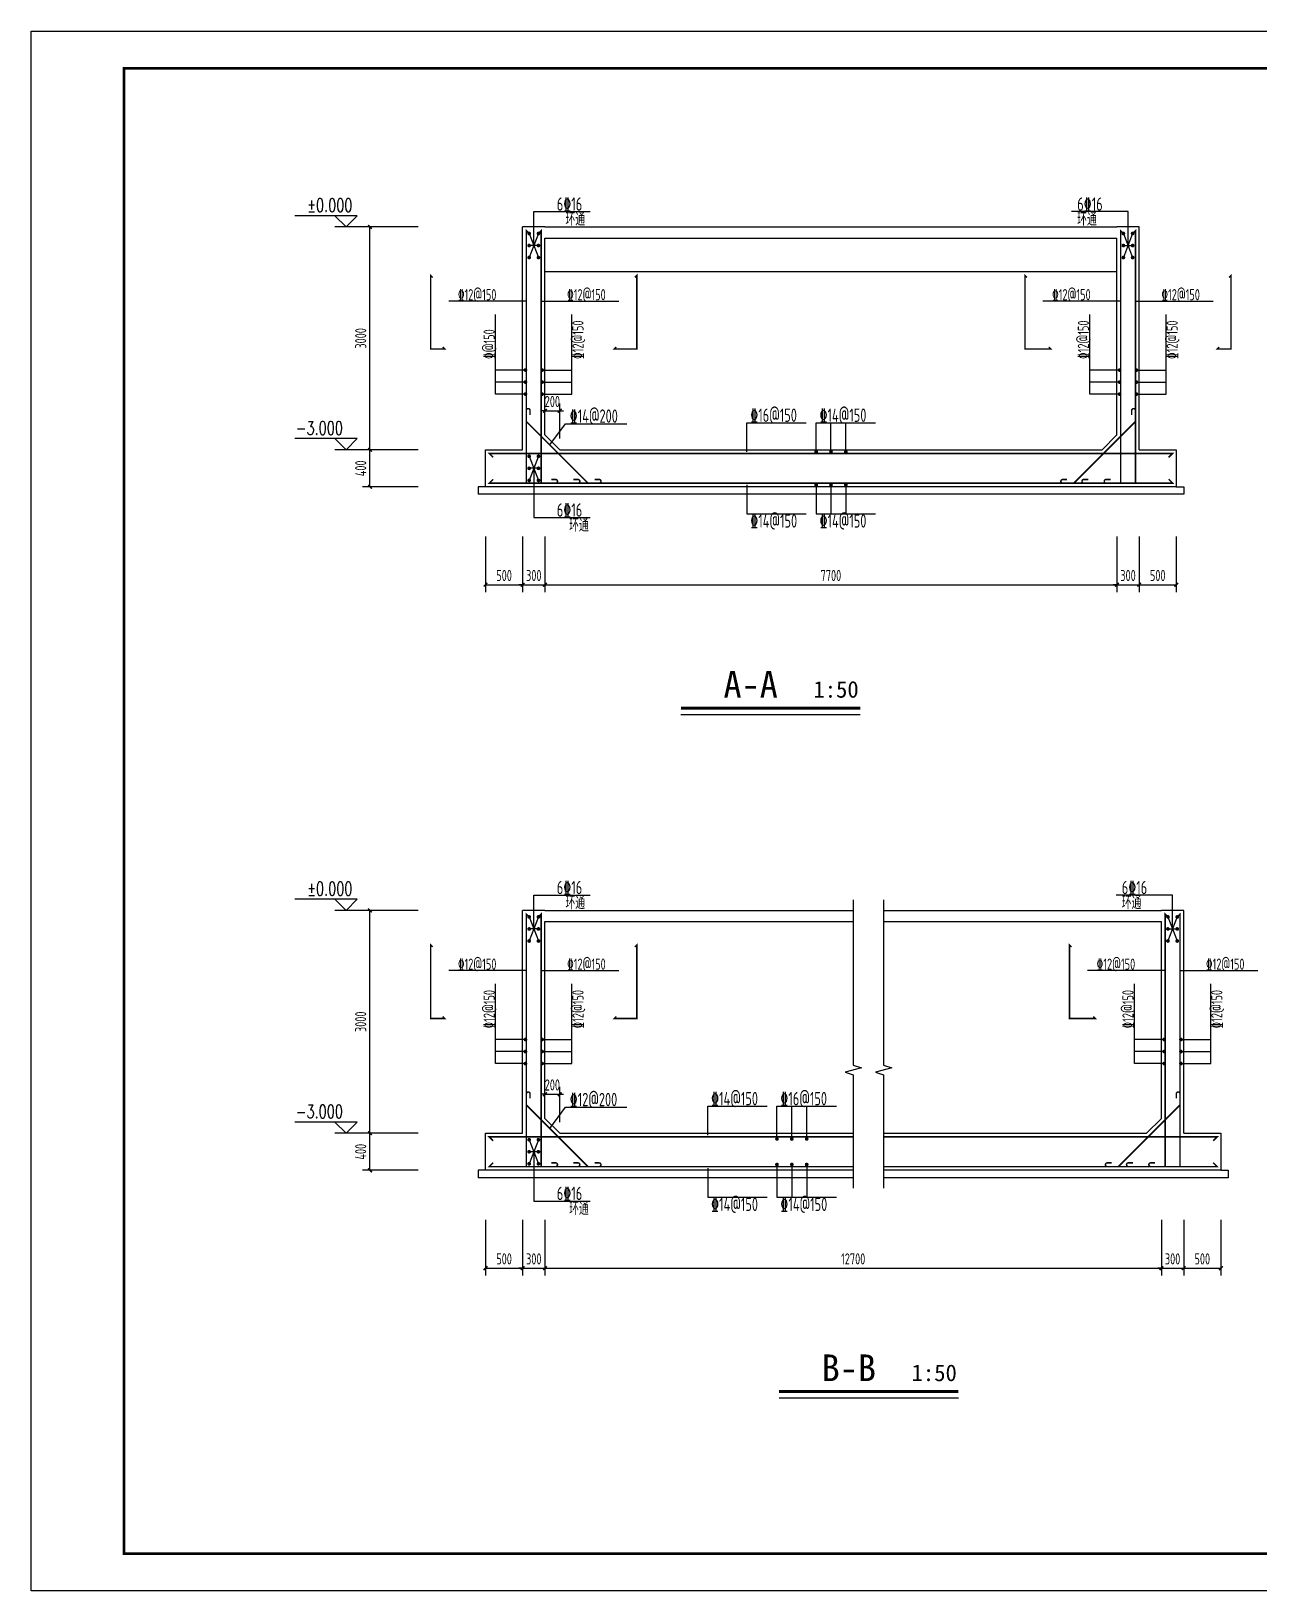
# Model space of a CAD drawing. Extents: x -721211 to -661811, y -212605 to -33458.
# Drawn here: x -721211 to -688156, y -212605 to -170605 of the extents above; entities that cross this region are included whole.
import ezdxf

# ---------------------------------------------------------------- set-up
doc = ezdxf.new("R2010")
doc.units = 0
doc.header["$LTSCALE"] = 1000
doc.layers.get('0').update_dxf_attribs({"linetype": 'CONTINUOUS'})
doc.layers.get('Defpoints').update_dxf_attribs({"linetype": 'CONTINUOUS'})
for name, color, linetype in [('dim', 3, 'CONTINUOUS'), ('DIM_ELEV', 3, 'CONTINUOUS'), ('DIM_SYMB', 3, 'CONTINUOUS'), ('PUB_TEXT', 7, 'CONTINUOUS'), ('REIN', 1, 'CONTINUOUS'), ('REINL', 1, 'CONTINUOUS'), ('TEXT', 7, 'CONTINUOUS'), ('THIN', 7, 'CONTINUOUS'), ('水池', 6, 'CONTINUOUS')]:
    doc.layers.add(name, color=color, linetype=linetype)
doc.styles.add('_TCH_DIM', font='SIMPLEX', dxfattribs={"bigfont": 'GBCBIG'})
doc.styles.add('HT', font='simhei.ttf')
doc.styles.add('TSSD_Dimension', font='Tssdeng.shx', dxfattribs={"width": 0.7, "bigfont": 'HZTXT.SHX'})
doc.styles.add('TSSD_Rein', font='tssdeng.shx', dxfattribs={"width": 0.7, "bigfont": 'hztxt.shx'})
doc.dimstyles.new('TSSD_50_100', dxfattribs={"dimtxt": 300, "dimasz": 100, "dimexe": 200, "dimexo": 300, "dimgap": 100, "dimtad": 1, "dimdec": 0, "dimlfac": 0.5, "dimzin": 0, "dimdsep": 46, "dimtxsty": 'TSSD_Dimension', "dimblk": 'ARCHTICK', "dimcen": 0, "dimclrt": 7, "dimadec": 0, "dimazin": 0, "dimtfac": 1, "dimtdec": 0, "dimtix": 1, "dimtmove": 2, "dimatfit": 3, "dimfxl": 1, "dimtolj": 1, "dimtzin": 0, "dimarcsym": 0})

# ---------------------------------------------------------------- blocks, each defined once
blk = doc.blocks.new('_ArchTick')
at = {"color": 0, "linetype": 'ByBlock', "const_width": 0.4}
blk.add_lwpolyline([(-0.5, -0.5), (0.5, 0.5)], dxfattribs=at)
blk = doc.blocks.new('*D27')
at = {"layer": 'Defpoints', "color": 0, "transparency": 16777216}
for p in [(-706978, -199232), (-707378, -199881), (-706978, -200281)]:
    blk.add_point(p, dxfattribs=at)
at = {"layer": 'dim', "color": 0, "lineweight": -2, "transparency": 16777216}
for p, q in [((-707378, -199581), (-707378, -199032)), ((-706978, -199981), (-706978, -199032)), ((-707378, -199232), (-707478, -199232)), ((-707378, -199232), (-706978, -199232)), ((-706978, -199232), (-706878, -199232))]:
    blk.add_line(p, q, dxfattribs=at)
at = {"layer": 'dim', "color": 0, "lineweight": -2, "transparency": 16777216, "xscale": 100, "yscale": 100, "zscale": 100}
blk.add_blockref('_ArchTick', (-707378, -199232), dxfattribs=at)
at = {"layer": 'dim', "color": 0, "lineweight": -2, "transparency": 16777216, "xscale": 100, "yscale": 100, "zscale": 100, "rotation": 180}
blk.add_blockref('_ArchTick', (-706978, -199232), dxfattribs=at)
at = {"layer": 'dim', "color": 7, "transparency": 16777216, "insert": (-707178, -198982), "char_height": 300, "attachment_point": 5, "style": 'TSSD_Dimension'}
blk.add_mtext('\\A1;200', dxfattribs=at)
blk = doc.blocks.new('*D26')
at = {"layer": 'Defpoints', "color": 0, "transparency": 16777216}
for p in [(-690178, -202317), (-689178, -202317), (-689178, -203917)]:
    blk.add_point(p, dxfattribs=at)
at = {"layer": 'dim', "color": 0, "lineweight": -2, "transparency": 16777216}
for p, q in [((-690178, -202617), (-690178, -204117)), ((-689178, -202617), (-689178, -204117)), ((-690178, -203917), (-689178, -203917))]:
    blk.add_line(p, q, dxfattribs=at)
at = {"layer": 'dim', "color": 0, "lineweight": -2, "transparency": 16777216, "xscale": 100, "yscale": 100, "zscale": 100, "rotation": 180}
blk.add_blockref('_ArchTick', (-690178, -203917), dxfattribs=at)
at = {"layer": 'dim', "color": 0, "lineweight": -2, "transparency": 16777216, "xscale": 100, "yscale": 100, "zscale": 100}
blk.add_blockref('_ArchTick', (-689178, -203917), dxfattribs=at)
at = {"layer": 'dim', "color": 7, "transparency": 16777216, "insert": (-689678, -203667), "char_height": 300, "attachment_point": 5, "style": 'TSSD_Dimension'}
blk.add_mtext('\\A1;500', dxfattribs=at)
blk = doc.blocks.new('*D25')
at = {"layer": 'Defpoints', "color": 0, "transparency": 16777216}
for p in [(-690778, -202317), (-690178, -202317), (-690178, -203917)]:
    blk.add_point(p, dxfattribs=at)
at = {"layer": 'dim', "color": 0, "lineweight": -2, "transparency": 16777216}
for p, q in [((-690778, -202617), (-690778, -204117)), ((-690178, -202617), (-690178, -204117)), ((-690778, -203917), (-690878, -203917)), ((-690778, -203917), (-690178, -203917)), ((-690178, -203917), (-690078, -203917))]:
    blk.add_line(p, q, dxfattribs=at)
at = {"layer": 'dim', "color": 0, "lineweight": -2, "transparency": 16777216, "xscale": 100, "yscale": 100, "zscale": 100}
blk.add_blockref('_ArchTick', (-690778, -203917), dxfattribs=at)
at = {"layer": 'dim', "color": 0, "lineweight": -2, "transparency": 16777216, "xscale": 100, "yscale": 100, "zscale": 100, "rotation": 180}
blk.add_blockref('_ArchTick', (-690178, -203917), dxfattribs=at)
at = {"layer": 'dim', "color": 7, "transparency": 16777216, "insert": (-690478, -203667), "char_height": 300, "attachment_point": 5, "style": 'TSSD_Dimension'}
blk.add_mtext('\\A1;300', dxfattribs=at)
blk = doc.blocks.new('*D24')
at = {"layer": 'Defpoints', "color": 0, "transparency": 16777216}
for p in [(-707378, -202317), (-690778, -202317), (-690778, -203917)]:
    blk.add_point(p, dxfattribs=at)
at = {"layer": 'dim', "color": 0, "lineweight": -2, "transparency": 16777216}
for p, q in [((-707378, -202617), (-707378, -204117)), ((-690778, -202617), (-690778, -204117)), ((-707378, -203917), (-690778, -203917))]:
    blk.add_line(p, q, dxfattribs=at)
at = {"layer": 'dim', "color": 0, "lineweight": -2, "transparency": 16777216, "xscale": 100, "yscale": 100, "zscale": 100, "rotation": 180}
blk.add_blockref('_ArchTick', (-707378, -203917), dxfattribs=at)
at = {"layer": 'dim', "color": 0, "lineweight": -2, "transparency": 16777216, "xscale": 100, "yscale": 100, "zscale": 100}
blk.add_blockref('_ArchTick', (-690778, -203917), dxfattribs=at)
at = {"layer": 'dim', "color": 7, "transparency": 16777216, "insert": (-699078, -203667), "char_height": 300, "attachment_point": 5, "style": 'TSSD_Dimension'}
blk.add_mtext('\\A1;12700', dxfattribs=at)
blk = doc.blocks.new('*D23')
at = {"layer": 'Defpoints', "color": 0, "transparency": 16777216}
for p in [(-707978, -202317), (-707378, -202317), (-707378, -203917)]:
    blk.add_point(p, dxfattribs=at)
at = {"layer": 'dim', "color": 0, "lineweight": -2, "transparency": 16777216}
for p, q in [((-707978, -202617), (-707978, -204117)), ((-707378, -202617), (-707378, -204117)), ((-707978, -203917), (-708078, -203917)), ((-707978, -203917), (-707378, -203917)), ((-707378, -203917), (-707278, -203917))]:
    blk.add_line(p, q, dxfattribs=at)
at = {"layer": 'dim', "color": 0, "lineweight": -2, "transparency": 16777216, "xscale": 100, "yscale": 100, "zscale": 100}
blk.add_blockref('_ArchTick', (-707978, -203917), dxfattribs=at)
at = {"layer": 'dim', "color": 0, "lineweight": -2, "transparency": 16777216, "xscale": 100, "yscale": 100, "zscale": 100, "rotation": 180}
blk.add_blockref('_ArchTick', (-707378, -203917), dxfattribs=at)
at = {"layer": 'dim', "color": 7, "transparency": 16777216, "insert": (-707678, -203667), "char_height": 300, "attachment_point": 5, "style": 'TSSD_Dimension'}
blk.add_mtext('\\A1;300', dxfattribs=at)
blk = doc.blocks.new('*D22')
at = {"layer": 'Defpoints', "color": 0, "transparency": 16777216}
for p in [(-708978, -202317), (-707978, -202317), (-707978, -203917)]:
    blk.add_point(p, dxfattribs=at)
at = {"layer": 'dim', "color": 0, "lineweight": -2, "transparency": 16777216}
for p, q in [((-708978, -202617), (-708978, -204117)), ((-707978, -202617), (-707978, -204117)), ((-708978, -203917), (-707978, -203917))]:
    blk.add_line(p, q, dxfattribs=at)
at = {"layer": 'dim', "color": 0, "lineweight": -2, "transparency": 16777216, "xscale": 100, "yscale": 100, "zscale": 100, "rotation": 180}
blk.add_blockref('_ArchTick', (-708978, -203917), dxfattribs=at)
at = {"layer": 'dim', "color": 0, "lineweight": -2, "transparency": 16777216, "xscale": 100, "yscale": 100, "zscale": 100}
blk.add_blockref('_ArchTick', (-707978, -203917), dxfattribs=at)
at = {"layer": 'dim', "color": 7, "transparency": 16777216, "insert": (-708478, -203667), "char_height": 300, "attachment_point": 5, "style": 'TSSD_Dimension'}
blk.add_mtext('\\A1;500', dxfattribs=at)
blk = doc.blocks.new('*D21')
at = {"layer": 'Defpoints', "color": 0, "transparency": 16777216}
for p in [(-712089, -200281), (-710489, -200281), (-710489, -201281)]:
    blk.add_point(p, dxfattribs=at)
at = {"layer": 'dim', "color": 0, "lineweight": -2, "transparency": 16777216}
for p, q in [((-710789, -200281), (-712289, -200281)), ((-712089, -201281), (-712089, -200281)), ((-710789, -201281), (-712289, -201281))]:
    blk.add_line(p, q, dxfattribs=at)
at = {"layer": 'dim', "color": 0, "lineweight": -2, "transparency": 16777216, "xscale": 100, "yscale": 100, "zscale": 100}
for p, rotation in [((-712089, -200281), 90), ((-712089, -201281), 270)]:
    blk.add_blockref('_ArchTick', p, dxfattribs=dict(at, rotation=rotation))
at = {"layer": 'dim', "color": 7, "transparency": 16777216, "insert": (-712339, -200781), "char_height": 300, "attachment_point": 5, "rotation": 90, "style": 'TSSD_Dimension'}
blk.add_mtext('\\A1;400', dxfattribs=at)
blk = doc.blocks.new('*D20')
at = {"layer": 'Defpoints', "color": 0, "transparency": 16777216}
for p in [(-712089, -194281), (-710489, -194281), (-710489, -200281)]:
    blk.add_point(p, dxfattribs=at)
at = {"layer": 'dim', "color": 0, "lineweight": -2, "transparency": 16777216}
for p, q in [((-710789, -194281), (-712289, -194281)), ((-712089, -200281), (-712089, -194281)), ((-710789, -200281), (-712289, -200281))]:
    blk.add_line(p, q, dxfattribs=at)
at = {"layer": 'dim', "color": 0, "lineweight": -2, "transparency": 16777216, "xscale": 100, "yscale": 100, "zscale": 100}
for p, rotation in [((-712089, -194281), 90), ((-712089, -200281), 270)]:
    blk.add_blockref('_ArchTick', p, dxfattribs=dict(at, rotation=rotation))
at = {"layer": 'dim', "color": 7, "transparency": 16777216, "insert": (-712339, -197281), "char_height": 300, "attachment_point": 5, "rotation": 90, "style": 'TSSD_Dimension'}
blk.add_mtext('\\A1;3000', dxfattribs=at)
blk = doc.blocks.new('*D19')
at = {"layer": 'Defpoints', "color": 0, "transparency": 16777216}
for p in [(-706978, -180827), (-707378, -181477), (-706978, -181877)]:
    blk.add_point(p, dxfattribs=at)
at = {"layer": 'dim', "color": 0, "lineweight": -2, "transparency": 16777216}
for p, q in [((-707378, -180827), (-707478, -180827)), ((-707378, -181177), (-707378, -180627)), ((-707378, -180827), (-706978, -180827)), ((-706978, -181577), (-706978, -180627)), ((-706978, -180827), (-706878, -180827))]:
    blk.add_line(p, q, dxfattribs=at)
at = {"layer": 'dim', "color": 0, "lineweight": -2, "transparency": 16777216, "xscale": 100, "yscale": 100, "zscale": 100}
blk.add_blockref('_ArchTick', (-707378, -180827), dxfattribs=at)
at = {"layer": 'dim', "color": 0, "lineweight": -2, "transparency": 16777216, "xscale": 100, "yscale": 100, "zscale": 100, "rotation": 180}
blk.add_blockref('_ArchTick', (-706978, -180827), dxfattribs=at)
at = {"layer": 'dim', "color": 7, "transparency": 16777216, "insert": (-707178, -180577), "char_height": 300, "attachment_point": 5, "style": 'TSSD_Dimension'}
blk.add_mtext('\\A1;200', dxfattribs=at)
blk = doc.blocks.new('*D18')
at = {"layer": 'Defpoints', "color": 0, "transparency": 16777216}
for p in [(-691378, -183912), (-690378, -183912), (-690378, -185512)]:
    blk.add_point(p, dxfattribs=at)
at = {"layer": 'dim', "color": 0, "lineweight": -2, "transparency": 16777216}
for p, q in [((-691378, -184212), (-691378, -185712)), ((-690378, -184212), (-690378, -185712)), ((-691378, -185512), (-690378, -185512))]:
    blk.add_line(p, q, dxfattribs=at)
at = {"layer": 'dim', "color": 0, "lineweight": -2, "transparency": 16777216, "xscale": 100, "yscale": 100, "zscale": 100, "rotation": 180}
blk.add_blockref('_ArchTick', (-691378, -185512), dxfattribs=at)
at = {"layer": 'dim', "color": 0, "lineweight": -2, "transparency": 16777216, "xscale": 100, "yscale": 100, "zscale": 100}
blk.add_blockref('_ArchTick', (-690378, -185512), dxfattribs=at)
at = {"layer": 'dim', "color": 7, "transparency": 16777216, "insert": (-690878, -185262), "char_height": 300, "attachment_point": 5, "style": 'TSSD_Dimension'}
blk.add_mtext('\\A1;500', dxfattribs=at)
blk = doc.blocks.new('*D17')
at = {"layer": 'Defpoints', "color": 0, "transparency": 16777216}
for p in [(-691978, -183912), (-691378, -183912), (-691378, -185512)]:
    blk.add_point(p, dxfattribs=at)
at = {"layer": 'dim', "color": 0, "lineweight": -2, "transparency": 16777216}
for p, q in [((-691978, -184212), (-691978, -185712)), ((-691378, -184212), (-691378, -185712)), ((-691978, -185512), (-692078, -185512)), ((-691978, -185512), (-691378, -185512)), ((-691378, -185512), (-691278, -185512))]:
    blk.add_line(p, q, dxfattribs=at)
at = {"layer": 'dim', "color": 0, "lineweight": -2, "transparency": 16777216, "xscale": 100, "yscale": 100, "zscale": 100}
blk.add_blockref('_ArchTick', (-691978, -185512), dxfattribs=at)
at = {"layer": 'dim', "color": 0, "lineweight": -2, "transparency": 16777216, "xscale": 100, "yscale": 100, "zscale": 100, "rotation": 180}
blk.add_blockref('_ArchTick', (-691378, -185512), dxfattribs=at)
at = {"layer": 'dim', "color": 7, "transparency": 16777216, "insert": (-691678, -185262), "char_height": 300, "attachment_point": 5, "style": 'TSSD_Dimension'}
blk.add_mtext('\\A1;300', dxfattribs=at)
blk = doc.blocks.new('*D16')
at = {"layer": 'Defpoints', "color": 0, "transparency": 16777216}
for p in [(-707378, -183912), (-691978, -183912), (-691978, -185512)]:
    blk.add_point(p, dxfattribs=at)
at = {"layer": 'dim', "color": 0, "lineweight": -2, "transparency": 16777216}
for p, q in [((-707378, -184212), (-707378, -185712)), ((-691978, -184212), (-691978, -185712)), ((-707378, -185512), (-691978, -185512))]:
    blk.add_line(p, q, dxfattribs=at)
at = {"layer": 'dim', "color": 0, "lineweight": -2, "transparency": 16777216, "xscale": 100, "yscale": 100, "zscale": 100, "rotation": 180}
blk.add_blockref('_ArchTick', (-707378, -185512), dxfattribs=at)
at = {"layer": 'dim', "color": 0, "lineweight": -2, "transparency": 16777216, "xscale": 100, "yscale": 100, "zscale": 100}
blk.add_blockref('_ArchTick', (-691978, -185512), dxfattribs=at)
at = {"layer": 'dim', "color": 7, "transparency": 16777216, "insert": (-699678, -185262), "char_height": 300, "attachment_point": 5, "style": 'TSSD_Dimension'}
blk.add_mtext('\\A1;7700', dxfattribs=at)
blk = doc.blocks.new('*D15')
at = {"layer": 'Defpoints', "color": 0, "transparency": 16777216}
for p in [(-707978, -183912), (-707378, -183912), (-707378, -185512)]:
    blk.add_point(p, dxfattribs=at)
at = {"layer": 'dim', "color": 0, "lineweight": -2, "transparency": 16777216}
for p, q in [((-707978, -184212), (-707978, -185712)), ((-707378, -184212), (-707378, -185712)), ((-707978, -185512), (-708078, -185512)), ((-707978, -185512), (-707378, -185512)), ((-707378, -185512), (-707278, -185512))]:
    blk.add_line(p, q, dxfattribs=at)
at = {"layer": 'dim', "color": 0, "lineweight": -2, "transparency": 16777216, "xscale": 100, "yscale": 100, "zscale": 100}
blk.add_blockref('_ArchTick', (-707978, -185512), dxfattribs=at)
at = {"layer": 'dim', "color": 0, "lineweight": -2, "transparency": 16777216, "xscale": 100, "yscale": 100, "zscale": 100, "rotation": 180}
blk.add_blockref('_ArchTick', (-707378, -185512), dxfattribs=at)
at = {"layer": 'dim', "color": 7, "transparency": 16777216, "insert": (-707678, -185262), "char_height": 300, "attachment_point": 5, "style": 'TSSD_Dimension'}
blk.add_mtext('\\A1;300', dxfattribs=at)
blk = doc.blocks.new('*D14')
at = {"layer": 'Defpoints', "color": 0, "transparency": 16777216}
for p in [(-708978, -183912), (-707978, -183912), (-707978, -185512)]:
    blk.add_point(p, dxfattribs=at)
at = {"layer": 'dim', "color": 0, "lineweight": -2, "transparency": 16777216}
for p, q in [((-708978, -184212), (-708978, -185712)), ((-707978, -184212), (-707978, -185712)), ((-708978, -185512), (-707978, -185512))]:
    blk.add_line(p, q, dxfattribs=at)
at = {"layer": 'dim', "color": 0, "lineweight": -2, "transparency": 16777216, "xscale": 100, "yscale": 100, "zscale": 100, "rotation": 180}
blk.add_blockref('_ArchTick', (-708978, -185512), dxfattribs=at)
at = {"layer": 'dim', "color": 0, "lineweight": -2, "transparency": 16777216, "xscale": 100, "yscale": 100, "zscale": 100}
blk.add_blockref('_ArchTick', (-707978, -185512), dxfattribs=at)
at = {"layer": 'dim', "color": 7, "transparency": 16777216, "insert": (-708478, -185262), "char_height": 300, "attachment_point": 5, "style": 'TSSD_Dimension'}
blk.add_mtext('\\A1;500', dxfattribs=at)
blk = doc.blocks.new('*D13')
at = {"layer": 'Defpoints', "color": 0, "transparency": 16777216}
for p in [(-712089, -181877), (-710489, -181877), (-710489, -182877)]:
    blk.add_point(p, dxfattribs=at)
at = {"layer": 'dim', "color": 0, "lineweight": -2, "transparency": 16777216}
for p, q in [((-710789, -181877), (-712289, -181877)), ((-712089, -182877), (-712089, -181877)), ((-710789, -182877), (-712289, -182877))]:
    blk.add_line(p, q, dxfattribs=at)
at = {"layer": 'dim', "color": 0, "lineweight": -2, "transparency": 16777216, "xscale": 100, "yscale": 100, "zscale": 100}
for p, rotation in [((-712089, -181877), 90), ((-712089, -182877), 270)]:
    blk.add_blockref('_ArchTick', p, dxfattribs=dict(at, rotation=rotation))
at = {"layer": 'dim', "color": 7, "transparency": 16777216, "insert": (-712339, -182377), "char_height": 300, "attachment_point": 5, "rotation": 90, "style": 'TSSD_Dimension'}
blk.add_mtext('\\A1;400', dxfattribs=at)
blk = doc.blocks.new('*D12')
at = {"layer": 'Defpoints', "color": 0, "transparency": 16777216}
for p in [(-712089, -175877), (-710489, -175877), (-710489, -181877)]:
    blk.add_point(p, dxfattribs=at)
at = {"layer": 'dim', "color": 0, "lineweight": -2, "transparency": 16777216}
for p, q in [((-710789, -175877), (-712289, -175877)), ((-712089, -181877), (-712089, -175877)), ((-710789, -181877), (-712289, -181877))]:
    blk.add_line(p, q, dxfattribs=at)
at = {"layer": 'dim', "color": 0, "lineweight": -2, "transparency": 16777216, "xscale": 100, "yscale": 100, "zscale": 100}
for p, rotation in [((-712089, -175877), 90), ((-712089, -181877), 270)]:
    blk.add_blockref('_ArchTick', p, dxfattribs=dict(at, rotation=rotation))
at = {"layer": 'dim', "color": 7, "transparency": 16777216, "insert": (-712339, -178877), "char_height": 300, "attachment_point": 5, "rotation": 90, "style": 'TSSD_Dimension'}
blk.add_mtext('\\A1;3000', dxfattribs=at)

msp = doc.modelspace()

# ---------------------------------------------------------------- linework, layer by layer
for p, q in [((-707678.1, -176376.6), (-707678.1, -175464.4)), ((-707678.1, -175464.4), (-706158.7, -175464.4)), ((-691678.1, -175464.4), (-693197.6, -175464.4)), ((-691678.1, -176376.6), (-691678.1, -175464.4)), ((-707553.1, -176052.5), (-707803.1, -176700.7)), ((-707803.1, -176052.5), (-707553.1, -176700.7)), ((-707553.1, -176376.6), (-707803.1, -176376.6)), ((-691803.1, -176052.5), (-691553.1, -176700.7)), ((-691553.1, -176052.5), (-691803.1, -176700.7)), ((-691803.1, -176376.6), (-691553.1, -176376.6)), ((-707248.9, -181747.3), (-706828.1, -181174.1)), ((-706828.1, -181174.1), (-705176, -181174.1)), ((-707553.1, -182052.5), (-707803.1, -182700.7)), ((-707803.1, -182052.5), (-707553.1, -182700.7)), ((-707553.1, -182376.6), (-707803.1, -182376.6)), ((-707678.1, -182376.6), (-707678.1, -183702.9)), ((-707678.1, -183702.9), (-706158.7, -183702.9)), ((-707678.1, -194781.2), (-707678.1, -193869)), ((-707678.1, -193869), (-706158.7, -193869)), ((-690478.1, -193869), (-691997.6, -193869)), ((-690478.1, -194781.2), (-690478.1, -193869)), ((-707553.1, -194457.1), (-707803.1, -195105.2)), ((-707803.1, -194457.1), (-707553.1, -195105.2)), ((-690603.1, -194457.1), (-690353.1, -195105.2)), ((-690353.1, -194457.1), (-690603.1, -195105.2)), ((-707553.1, -194781.2), (-707803.1, -194781.2)), ((-690603.1, -194781.2), (-690353.1, -194781.2)), ((-707248.9, -200151.9), (-706828.1, -199578.7)), ((-706828.1, -199578.7), (-705176, -199578.7)), ((-707553.1, -200457.1), (-707803.1, -201105.2)), ((-707803.1, -200457.1), (-707553.1, -201105.2)), ((-707553.1, -200781.2), (-707803.1, -200781.2)), ((-707678.1, -200781.2), (-707678.1, -202107.5)), ((-707678.1, -202107.5), (-706158.7, -202107.5))]:
    msp.add_line(p, q)
at = {"ltscale": 2}
for p, q in [((-709178.1, -182876.6), (-709178.1, -183076.6)), ((-708978.1, -182876.6), (-709178.1, -182876.6)), ((-690178.1, -183076.6), (-709178.1, -183076.6)), ((-690378.1, -182876.6), (-690178.1, -182876.6)), ((-690178.1, -182876.6), (-690178.1, -183076.6)), ((-709178.1, -201281.2), (-709178.1, -201481.2)), ((-708978.1, -201281.2), (-709178.1, -201281.2)), ((-699078.1, -201481.2), (-709178.1, -201481.2)), ((-688978.1, -201481.2), (-698258.1, -201481.2)), ((-689178.1, -201281.2), (-688978.1, -201281.2)), ((-688978.1, -201281.2), (-688978.1, -201481.2))]:
    msp.add_line(p, q, dxfattribs=at)
at = {"layer": 'Defpoints'}
msp.add_lwpolyline([(-721211, -170604.7), (-661811, -170604.7), (-661811, -212604.7), (-721211, -212604.7), (-721211, -170604.7)], dxfattribs=at)
at = {"layer": 'Defpoints', "ltscale": 1.1, "const_width": 70}
msp.add_lwpolyline([(-718711, -211604.7), (-662811, -211604.7), (-662811, -171604.7), (-718711, -171604.7)], close=True, dxfattribs=at)
at = {"layer": 'DIM_ELEV'}
for p, q in [((-712432.7, -175576.6), (-714111.4, -175576.6)), ((-712732.7, -175876.6), (-713032.7, -175576.6)), ((-712289.4, -175876.6), (-713032.7, -175876.6)), ((-712732.7, -175876.6), (-712432.7, -175576.6)), ((-712432.7, -181576.6), (-714111.4, -181576.6)), ((-712732.7, -181876.6), (-713032.7, -181576.6)), ((-712732.7, -181876.6), (-712432.7, -181576.6)), ((-712289.4, -181876.6), (-713032.7, -181876.6)), ((-712432.7, -193981.2), (-714111.4, -193981.2)), ((-712732.7, -194281.2), (-713032.7, -193981.2)), ((-712732.7, -194281.2), (-712432.7, -193981.2)), ((-712289.4, -194281.2), (-713032.7, -194281.2)), ((-712432.7, -199981.2), (-714111.4, -199981.2)), ((-712732.7, -200281.2), (-713032.7, -199981.2)), ((-712289.4, -200281.2), (-713032.7, -200281.2)), ((-712732.7, -200281.2), (-712432.7, -199981.2))]:
    msp.add_line(p, q, dxfattribs=at)
at = {"layer": 'DIM_SYMB', "const_width": 84}
for points in [[(-703714.4, -188834.9), (-698887.6, -188834.9)], [(-701071.4, -207239.4), (-696244.6, -207239.4)]]:
    msp.add_lwpolyline(points, dxfattribs=at)
at = {"layer": 'DIM_SYMB'}
for points in [[(-703714.4, -189002.9), (-698887.6, -189002.9)], [(-701071.4, -207407.4), (-696244.6, -207407.4)]]:
    msp.add_lwpolyline(points, dxfattribs=at)
at = {"layer": 'REIN', "const_width": 40}
for points in [[(-707772.1, -176082.7), (-707878.1, -175976.6), (-707878.1, -182776.6)], [(-707584.2, -176082.7), (-707478.1, -175976.6), (-707478.1, -182776.6)], [(-691772.1, -176082.7), (-691878.1, -175976.6), (-691878.1, -182776.6)], [(-691584.2, -176082.7), (-691478.1, -175976.6), (-691478.1, -182776.6)], [(-710131.2, -179110.3), (-710078.2, -179163.4), (-710453.2, -179163.4), (-710453.2, -177183.4), (-710400.2, -177236.4)], [(-705456.1, -179110.3), (-705509.1, -179163.4), (-704903.1, -179163.4), (-704903.1, -177183.4), (-704956.1, -177236.4)], [(-693809.2, -179110.3), (-693756.2, -179163.4), (-694453.2, -179163.4), (-694453.2, -177183.4), (-694400.2, -177236.4)], [(-689225.1, -179110.3), (-689278.1, -179163.4), (-688903.1, -179163.4), (-688903.1, -177183.4), (-688956.1, -177236.4)], [(-708772.1, -182670.5), (-708878.1, -182776.6), (-690478.1, -182776.6), (-690584.2, -182670.5)], [(-707772.1, -194487.2), (-707878.1, -194381.2), (-707878.1, -201181.2)], [(-707584.2, -194487.2), (-707478.1, -194381.2), (-707478.1, -201181.2)], [(-690572.1, -194487.2), (-690678.1, -194381.2), (-690678.1, -201181.2)], [(-690384.2, -194487.2), (-690278.1, -194381.2), (-690278.1, -201181.2)], [(-710131.2, -197139.1), (-710078.2, -197192.1), (-710453.2, -197192.1), (-710453.2, -195212.1), (-710400.2, -195265.2)], [(-705456.1, -197139.1), (-705509.1, -197192.1), (-704903.1, -197192.1), (-704903.1, -195212.1), (-704956.1, -195265.2)], [(-692609.2, -197139.1), (-692556.2, -197192.1), (-693253.2, -197192.1), (-693253.2, -195212.1), (-693200.2, -195265.2)], [(-708772.1, -201075.1), (-708878.1, -201181.2), (-699078.1, -201181.2)], [(-698258.1, -201181.2), (-689278.1, -201181.2), (-689384.2, -201075.1)]]:
    msp.add_lwpolyline(points, dxfattribs=at)
at = {"layer": 'REIN', "const_width": 50}
for points in [[(-707803.1, -176077.5, -1), (-707803.1, -176027.5, -1)], [(-707803.1, -176401.6, -1), (-707803.1, -176351.6, -1)], [(-707553.1, -176077.5, 1), (-707553.1, -176027.5, 1)], [(-707553.1, -176401.6, 1), (-707553.1, -176351.6, 1)], [(-691803.1, -176077.5, -1), (-691803.1, -176027.5, -1)], [(-691803.1, -176401.6, -1), (-691803.1, -176351.6, -1)], [(-691553.1, -176077.5, 1), (-691553.1, -176027.5, 1)], [(-691553.1, -176401.6, 1), (-691553.1, -176351.6, 1)], [(-707803.1, -176675.7, 1), (-707803.1, -176725.7, 1)], [(-707553.1, -176675.7, -1), (-707553.1, -176725.7, -1)], [(-691803.1, -176675.7, 1), (-691803.1, -176725.7, 1)], [(-691553.1, -176675.7, -1), (-691553.1, -176725.7, -1)], [(-707903.1, -179705.2, 1), (-707903.1, -179755.2, 1)], [(-707453.1, -179705.2, -1), (-707453.1, -179755.2, -1)], [(-691903.1, -179705.2, 1), (-691903.1, -179755.2, 1)], [(-691453.1, -179705.2, -1), (-691453.1, -179755.2, -1)], [(-707903.1, -180079.3, -1), (-707903.1, -180029.3, -1)], [(-707453.1, -180079.3, 1), (-707453.1, -180029.3, 1)], [(-691903.1, -180079.3, -1), (-691903.1, -180029.3, -1)], [(-691453.1, -180079.3, 1), (-691453.1, -180029.3, 1)], [(-707903.1, -180353.4, 1), (-707903.1, -180403.4, 1)], [(-707453.1, -180353.4, -1), (-707453.1, -180403.4, -1)], [(-691903.1, -180353.4, 1), (-691903.1, -180403.4, 1)], [(-691453.1, -180353.4, -1), (-691453.1, -180403.4, -1)], [(-707803.1, -182077.5, -1), (-707803.1, -182027.5, -1)], [(-707553.1, -182077.5, 1), (-707553.1, -182027.5, 1)], [(-700050.5, -181932.5, -1), (-700100.5, -181932.5, -1)], [(-699650.5, -181932.5, -1), (-699700.5, -181932.5, -1)], [(-699250.5, -181932.5, -1), (-699300.5, -181932.5, -1)], [(-707803.1, -182401.6, -1), (-707803.1, -182351.6, -1)], [(-707803.1, -182675.7, 1), (-707803.1, -182725.7, 1)], [(-707553.1, -182401.6, 1), (-707553.1, -182351.6, 1)], [(-707553.1, -182675.7, -1), (-707553.1, -182725.7, -1)], [(-700050.5, -182820.7, 1), (-700100.5, -182820.7, 1)], [(-699650.5, -182820.7, 1), (-699700.5, -182820.7, 1)], [(-699250.5, -182820.7, 1), (-699300.5, -182820.7, 1)], [(-707803.1, -194482.1, -1), (-707803.1, -194432.1, -1)], [(-707553.1, -194482.1, 1), (-707553.1, -194432.1, 1)], [(-690603.1, -194482.1, -1), (-690603.1, -194432.1, -1)], [(-690353.1, -194482.1, 1), (-690353.1, -194432.1, 1)], [(-707803.1, -194806.2, -1), (-707803.1, -194756.2, -1)], [(-707553.1, -194806.2, 1), (-707553.1, -194756.2, 1)], [(-690603.1, -194806.2, -1), (-690603.1, -194756.2, -1)], [(-690353.1, -194806.2, 1), (-690353.1, -194756.2, 1)], [(-707803.1, -195080.2, 1), (-707803.1, -195130.2, 1)], [(-707553.1, -195080.2, -1), (-707553.1, -195130.2, -1)], [(-690603.1, -195080.2, 1), (-690603.1, -195130.2, 1)], [(-690353.1, -195080.2, -1), (-690353.1, -195130.2, -1)], [(-707903.1, -197734, 1), (-707903.1, -197784, 1)], [(-707453.1, -197734, -1), (-707453.1, -197784, -1)], [(-690703.1, -197734, 1), (-690703.1, -197784, 1)], [(-690253.1, -197734, -1), (-690253.1, -197784, -1)], [(-707903.1, -198108.1, -1), (-707903.1, -198058.1, -1)], [(-707453.1, -198108.1, 1), (-707453.1, -198058.1, 1)], [(-690703.1, -198108.1, -1), (-690703.1, -198058.1, -1)], [(-690253.1, -198108.1, 1), (-690253.1, -198058.1, 1)], [(-707903.1, -198382.2, 1), (-707903.1, -198432.2, 1)], [(-707453.1, -198382.2, -1), (-707453.1, -198432.2, -1)], [(-690703.1, -198382.2, 1), (-690703.1, -198432.2, 1)], [(-690253.1, -198382.2, -1), (-690253.1, -198432.2, -1)], [(-707803.1, -200482.1, -1), (-707803.1, -200432.1, -1)], [(-707803.1, -200806.2, -1), (-707803.1, -200756.2, -1)], [(-707553.1, -200482.1, 1), (-707553.1, -200432.1, 1)], [(-707553.1, -200806.2, 1), (-707553.1, -200756.2, 1)], [(-701105.2, -200437.1, -1), (-701155.2, -200437.1, -1)], [(-700705.2, -200437.1, -1), (-700755.2, -200437.1, -1)], [(-700305.2, -200437.1, -1), (-700355.2, -200437.1, -1)], [(-707803.1, -201080.2, 1), (-707803.1, -201130.2, 1)], [(-707553.1, -201080.2, -1), (-707553.1, -201130.2, -1)], [(-701105.2, -201125.2, 1), (-701155.2, -201125.2, 1)], [(-700705.2, -201125.2, 1), (-700755.2, -201125.2, 1)], [(-700305.2, -201125.2, 1), (-700355.2, -201125.2, 1)]]:
    msp.add_lwpolyline(points, format="xyb", close=True, dxfattribs=at)
at = {"layer": 'REIN', "const_width": 40}
for points in [[(-707878.1, -180818, -1), (-707778.1, -180818), (-707778.1, -180938)], [(-691478.1, -180818, 1), (-691578.1, -180818), (-691578.1, -180938)], [(-707088.9, -182776.6, 1), (-707088.9, -182676.6), (-707208.9, -182676.6)], [(-706488.9, -182776.6, 1), (-706488.9, -182676.6), (-706608.9, -182676.6)], [(-705919.6, -182776.6, 1), (-705919.6, -182676.6), (-706039.6, -182676.6)], [(-693436.7, -182776.6, -1), (-693436.7, -182676.6), (-693316.7, -182676.6)], [(-692867.3, -182776.6, -1), (-692867.3, -182676.6), (-692747.3, -182676.6)], [(-692267.3, -182776.6, -1), (-692267.3, -182676.6), (-692147.3, -182676.6)], [(-707878.1, -199222.6, -1), (-707778.1, -199222.6), (-707778.1, -199342.6)], [(-690278.1, -199222.6, 1), (-690378.1, -199222.6), (-690378.1, -199342.6)], [(-707088.9, -201181.2, 1), (-707088.9, -201081.2), (-707208.9, -201081.2)], [(-706488.9, -201181.2, 1), (-706488.9, -201081.2), (-706608.9, -201081.2)], [(-705919.6, -201181.2, 1), (-705919.6, -201081.2), (-706039.6, -201081.2)], [(-692236.7, -201181.2, -1), (-692236.7, -201081.2), (-692116.7, -201081.2)], [(-691667.3, -201181.2, -1), (-691667.3, -201081.2), (-691547.3, -201081.2)], [(-691067.3, -201181.2, -1), (-691067.3, -201081.2), (-690947.3, -201081.2)]]:
    msp.add_lwpolyline(points, format="xyb", dxfattribs=at)
at = {"layer": 'REINL', "const_width": 40}
for points in [[(-707878.1, -181118), (-706219.6, -182776.6)], [(-691478.1, -181118), (-693136.7, -182776.6)], [(-708772.1, -182082.7), (-708878.1, -181976.6), (-690478.1, -181976.6), (-690584.2, -182082.7)], [(-707878.1, -199522.6), (-706219.6, -201181.2)], [(-690278.1, -199522.6), (-691936.7, -201181.2)], [(-708772.1, -200487.2), (-708878.1, -200381.2), (-699078.1, -200381.2)], [(-698258.1, -200381.2), (-689278.1, -200381.2), (-689384.2, -200487.2)]]:
    msp.add_lwpolyline(points, dxfattribs=at)
at = {"layer": 'TEXT'}
for p, q in [((-707878.1, -177873.3), (-709969.8, -177873.3)), ((-707878.1, -177873.3), (-709478.1, -177873.3)), ((-707478.1, -177873.3), (-705386.4, -177873.3)), ((-691878.1, -177873.3), (-693969.8, -177873.3)), ((-691478.1, -177873.3), (-689386.4, -177873.3)), ((-691478.1, -177873.3), (-689878.1, -177873.3)), ((-708705.8, -180378.4), (-708705.8, -178234.3)), ((-706650.5, -180378.4), (-706650.5, -178234.3)), ((-692705.8, -180378.4), (-692705.8, -178234.3)), ((-690650.5, -180378.4), (-690650.5, -178234.3)), ((-708705.8, -180378.4), (-708705.8, -178778.4)), ((-706650.5, -180378.4), (-706650.5, -178778.4)), ((-692705.8, -180378.4), (-692705.8, -178778.4)), ((-690650.5, -180378.4), (-690650.5, -178778.4)), ((-707903.1, -179730.2), (-708705.8, -179730.2)), ((-707453.1, -179730.2), (-706650.5, -179730.2)), ((-691903.1, -179730.2), (-692705.8, -179730.2)), ((-691453.1, -179730.2), (-690650.5, -179730.2)), ((-707903.1, -180054.3), (-708705.8, -180054.3)), ((-707453.1, -180054.3), (-706650.5, -180054.3)), ((-691903.1, -180054.3), (-692705.8, -180054.3)), ((-691453.1, -180054.3), (-690650.5, -180054.3)), ((-707903.1, -180378.4), (-708705.8, -180378.4)), ((-707453.1, -180378.4), (-706650.5, -180378.4)), ((-691903.1, -180378.4), (-692705.8, -180378.4)), ((-691453.1, -180378.4), (-690650.5, -180378.4)), ((-701940.4, -181149.9), (-700340.4, -181149.9)), ((-701940.4, -181932.5), (-701940.4, -181149.9)), ((-700075.5, -181149.9), (-698475.5, -181149.9)), ((-700075.5, -181932.5), (-700075.5, -181149.9)), ((-699675.5, -181932.5), (-699675.5, -181149.9)), ((-699275.5, -181932.5), (-699275.5, -181149.9)), ((-701940.4, -182820.7), (-701940.4, -183603.3)), ((-700075.5, -182820.7), (-700075.5, -183603.3)), ((-699675.5, -182820.7), (-699675.5, -183603.3)), ((-699275.5, -182820.7), (-699275.5, -183603.3)), ((-701940.4, -183603.3), (-700340.4, -183603.3)), ((-700075.5, -183603.3), (-698475.5, -183603.3)), ((-707878.1, -195902.1), (-709969.8, -195902.1)), ((-707878.1, -195902.1), (-709478.1, -195902.1)), ((-707478.1, -195902.1), (-705386.4, -195902.1)), ((-690678.1, -195902.1), (-692769.8, -195902.1)), ((-690278.1, -195902.1), (-688186.4, -195902.1)), ((-690278.1, -195902.1), (-688678.1, -195902.1)), ((-708705.8, -198407.2), (-708705.8, -196263.1)), ((-706650.5, -198407.2), (-706650.5, -196263.1)), ((-691505.8, -198407.2), (-691505.8, -196263.1)), ((-689450.5, -198407.2), (-689450.5, -196263.1)), ((-708705.8, -198407.2), (-708705.8, -196807.2)), ((-706650.5, -198407.2), (-706650.5, -196807.2)), ((-691505.8, -198407.2), (-691505.8, -196807.2)), ((-689450.5, -198407.2), (-689450.5, -196807.2)), ((-707903.1, -197759), (-708705.8, -197759)), ((-707453.1, -197759), (-706650.5, -197759)), ((-690703.1, -197759), (-691505.8, -197759)), ((-690253.1, -197759), (-689450.5, -197759)), ((-707903.1, -198083.1), (-708705.8, -198083.1)), ((-707453.1, -198083.1), (-706650.5, -198083.1)), ((-690703.1, -198083.1), (-691505.8, -198083.1)), ((-690253.1, -198083.1), (-689450.5, -198083.1)), ((-707903.1, -198407.2), (-708705.8, -198407.2)), ((-707453.1, -198407.2), (-706650.5, -198407.2)), ((-690703.1, -198407.2), (-691505.8, -198407.2)), ((-690253.1, -198407.2), (-689450.5, -198407.2)), ((-702995.1, -199554.5), (-701395.1, -199554.5)), ((-702995.1, -200337.1), (-702995.1, -199554.5)), ((-701130.2, -199554.5), (-699530.2, -199554.5)), ((-701130.2, -200437.1), (-701130.2, -199554.5)), ((-700730.2, -200437.1), (-700730.2, -199554.5)), ((-700330.2, -200437.1), (-700330.2, -199554.5)), ((-701130.2, -201125.2), (-701130.2, -202007.8)), ((-700730.2, -201125.2), (-700730.2, -202007.8)), ((-700330.2, -201125.2), (-700330.2, -202007.8)), ((-702995.1, -201225.2), (-702995.1, -202007.8)), ((-702995.1, -202007.8), (-701395.1, -202007.8)), ((-701130.2, -202007.8), (-699530.2, -202007.8))]:
    msp.add_line(p, q, dxfattribs=at)
at = {"layer": 'THIN', "ltscale": 1000}
for points in [[(-699078.1, -194001.2), (-699078.1, -198451.2), (-698858.1, -198521.2), (-699298.1, -198641.2), (-699078.1, -198711.2), (-699078.1, -201761.2)], [(-698258.1, -194001.2), (-698258.1, -198451.2), (-698038.1, -198521.2), (-698478.1, -198641.2), (-698258.1, -198711.2), (-698258.1, -201761.2)]]:
    msp.add_lwpolyline(points, dxfattribs=at)
at = {"layer": '水池', "linetype": 'Continuous', "ltscale": 2000}
for p, q in [((-707378.1, -175876.6), (-707978.1, -175876.6)), ((-707978.1, -181876.6), (-707978.1, -175876.6)), ((-707378.1, -175876.6), (-691978.1, -175876.6)), ((-691378.1, -175876.6), (-691978.1, -175876.6)), ((-691378.1, -181876.6), (-691378.1, -175876.6)), ((-707378.1, -176176.6), (-691978.1, -176176.6)), ((-707378.1, -181476.6), (-707378.1, -176176.6)), ((-691978.1, -181476.6), (-691978.1, -176176.6)), ((-707378.1, -177076.6), (-691978.1, -177076.6)), ((-707378.1, -181476.6), (-706978.1, -181876.6)), ((-692378.1, -181876.6), (-691978.1, -181476.6)), ((-708978.1, -181876.6), (-707978.1, -181876.6)), ((-708978.1, -182876.6), (-708978.1, -181876.6)), ((-706978.1, -181876.6), (-692378.1, -181876.6)), ((-691378.1, -181876.6), (-690378.1, -181876.6)), ((-690378.1, -181876.6), (-690378.1, -182876.6)), ((-690378.1, -182876.6), (-708978.1, -182876.6)), ((-707378.1, -194281.2), (-707978.1, -194281.2)), ((-707978.1, -200281.2), (-707978.1, -194281.2)), ((-707378.1, -194281.2), (-699078.1, -194281.2)), ((-698258.1, -194281.2), (-690778.1, -194281.2)), ((-690178.1, -194281.2), (-690778.1, -194281.2)), ((-690178.1, -200281.2), (-690178.1, -194281.2)), ((-707378.1, -194581.2), (-699078.1, -194581.2)), ((-707378.1, -199881.2), (-707378.1, -194581.2)), ((-698258.1, -194581.2), (-690778.1, -194581.2)), ((-690778.1, -199881.2), (-690778.1, -194581.2)), ((-707378.1, -199881.2), (-706978.1, -200281.2)), ((-691178.1, -200281.2), (-690778.1, -199881.2)), ((-708978.1, -200281.2), (-707978.1, -200281.2)), ((-708978.1, -201281.2), (-708978.1, -200281.2)), ((-706978.1, -200281.2), (-699078.1, -200281.2)), ((-698258.1, -200281.2), (-691178.1, -200281.2)), ((-690178.1, -200281.2), (-689178.1, -200281.2)), ((-689178.1, -200281.2), (-689178.1, -201281.2)), ((-699078.1, -201281.2), (-708978.1, -201281.2)), ((-689178.1, -201281.2), (-698258.1, -201281.2))]:
    msp.add_line(p, q, dxfattribs=at)

# ---------------------------------------------------------------- texts
at = {"layer": 'PUB_TEXT', "style": '_TCH_DIM', "width": 0.705882}
for s, p in [('%%P0.000', (-713781.4, -175471.6)), ('-3.000', (-714081.4, -181471.6)), ('%%P0.000', (-713781.4, -193876.2)), ('-3.000', (-714081.4, -199876.2))]:
    msp.add_text(s, height=360, dxfattribs=at).set_placement(p)
at = {"layer": 'PUB_TEXT', "style": 'HT'}
for s, height, p in [('A-A', 716.96, (-702570.2, -188553.5)), ('1:50', 448.1, (-700149.2, -188553.5)), ('B-B', 716.96, (-699927.2, -206958)), ('1:50', 448.1, (-697506.2, -206958))]:
    msp.add_text(s, height=height, dxfattribs=at).set_placement(p)
at = {"layer": 'TEXT', "style": 'TSSD_Rein', "width": 0.7}
for s, height, p in [('6%%13216', 360, (-707057.7, -175440.5)), ('6%%13216', 360, (-693044.9, -175440.5)), ('环通', 360, (-706826, -175846.7)), ('环通', 360, (-693046.2, -175846.7)), ('%%13212@150', 300, (-709722.7, -177850.1)), ('%%13212@150', 300, (-706780.5, -177850.1)), ('%%13212@150', 300, (-693722.7, -177850.1)), ('%%13212@150', 300, (-690780.5, -177850.1)), ('%%13214@200', 360, (-706710.8, -181150.2)), ('%%13216@150', 360, (-701849.4, -181126)), ('%%13214@150', 360, (-699984.5, -181126)), ('6%%13216', 360, (-707057.7, -183679)), ('环通', 360, (-706726, -184085.2)), ('%%13214@150', 360, (-701849.4, -183973.4)), ('%%13214@150', 360, (-699984.5, -183973.4)), ('6%%13216', 360, (-707057.7, -193845.1)), ('6%%13216', 360, (-691844.9, -193845.1)), ('环通', 360, (-706826, -194251.2)), ('环通', 360, (-691846.2, -194251.2)), ('%%13212@150', 300, (-709722.7, -195878.9)), ('%%13212@150', 300, (-706780.5, -195878.9)), ('%%13212@150', 300, (-692522.7, -195878.9)), ('%%13212@150', 300, (-689580.5, -195878.9)), ('%%13212@200', 360, (-706710.8, -199554.8)), ('%%13214@150', 360, (-702904.2, -199530.5)), ('%%13216@150', 360, (-701039.2, -199530.5)), ('6%%13216', 360, (-707057.7, -202083.6)), ('%%13214@150', 360, (-702904.2, -202377.9)), ('%%13214@150', 360, (-701039.2, -202377.9)), ('环通', 360, (-706726, -202489.7))]:
    msp.add_text(s, height=height, dxfattribs=at).set_placement(p)
for s, p in [('%%13212@150', (-706338.1, -179433.5)), ('%%13212@150', (-692729.7, -179433.5)), ('%%13212@150', (-690338.1, -179433.5)), ('%%132@150', (-708729.7, -179433.5)), ('%%13212@150', (-708729.7, -197462.3)), ('%%13212@150', (-706338.1, -197462.3)), ('%%13212@150', (-691529.7, -197462.3)), ('%%13212@150', (-689138.1, -197462.3))]:
    msp.add_text(s, height=300, rotation=90, dxfattribs=at).set_placement(p)

# ---------------------------------------------------------------- dimensions: what is measured, and where the dimension line sits
at = {"layer": 'dim'}
for base, p1, p2, picture, middle in [((-712089.4, -175876.6), (-710489.4, -181876.6), (-710489.4, -175876.6), '*D12', (-712339.4, -178876.6)), ((-712089.4, -194281.2), (-710489.4, -200281.2), (-710489.4, -194281.2), '*D20', (-712339.4, -197281.2))]:
    dim = msp.add_linear_dim(base=base, p1=p1, p2=p2, angle=90, dimstyle='TSSD_50_100', dxfattribs=at)
    dim.commit()
    dim.dimension.update_dxf_attribs({"geometry": picture, "text_midpoint": middle})
for base, p1, p2, picture, middle in [((-706978.1, -180827.4), (-707378.1, -181476.6), (-706978.1, -181876.6), '*D19', (-707178.1, -180577.4)), ((-707978.1, -185512.3), (-708978.1, -183912.3), (-707978.1, -183912.3), '*D14', (-708478.1, -185262.3)), ((-707378.1, -185512.3), (-707978.1, -183912.3), (-707378.1, -183912.3), '*D15', (-707678.1, -185262.3)), ((-691978.1, -185512.3), (-707378.1, -183912.3), (-691978.1, -183912.3), '*D16', (-699678.1, -185262.3)), ((-691378.1, -185512.3), (-691978.1, -183912.3), (-691378.1, -183912.3), '*D17', (-691678.1, -185262.3)), ((-690378.1, -185512.3), (-691378.1, -183912.3), (-690378.1, -183912.3), '*D18', (-690878.1, -185262.3)), ((-706978.1, -199231.9), (-707378.1, -199881.2), (-706978.1, -200281.2), '*D27', (-707178.1, -198981.9)), ((-707978.1, -203916.8), (-708978.1, -202316.8), (-707978.1, -202316.8), '*D22', (-708478.1, -203666.8)), ((-707378.1, -203916.8), (-707978.1, -202316.8), (-707378.1, -202316.8), '*D23', (-707678.1, -203666.8)), ((-690178.1, -203916.8), (-690778.1, -202316.8), (-690178.1, -202316.8), '*D25', (-690478.1, -203666.8)), ((-689178.1, -203916.8), (-690178.1, -202316.8), (-689178.1, -202316.8), '*D26', (-689678.1, -203666.8))]:
    dim = msp.add_linear_dim(base=base, p1=p1, p2=p2, dimstyle='TSSD_50_100', dxfattribs=at)
    dim.commit()
    dim.dimension.update_dxf_attribs({"geometry": picture, "text_midpoint": middle})
for base, p1, p2, picture, middle in [((-712089.4, -181876.6), (-710489.4, -182876.6), (-710489.4, -181876.6), '*D13', (-712339.4, -182376.6)), ((-712089.4, -200281.2), (-710489.4, -201281.2), (-710489.4, -200281.2), '*D21', (-712339.4, -200781.2))]:
    dim = msp.add_linear_dim(base=base, p1=p1, p2=p2, angle=90, text='400', dimstyle='TSSD_50_100', dxfattribs=at)
    dim.commit()
    dim.dimension.update_dxf_attribs({"geometry": picture, "text_midpoint": middle})
dim = msp.add_linear_dim(base=(-690778.1, -203916.8), p1=(-707378.1, -202316.8), p2=(-690778.1, -202316.8), text='12700', dimstyle='TSSD_50_100', dxfattribs=at)
dim.commit()
dim.dimension.update_dxf_attribs({"geometry": '*D24', "text_midpoint": (-699078.1, -203666.8)})

doc.saveas('drawing.dxf')
